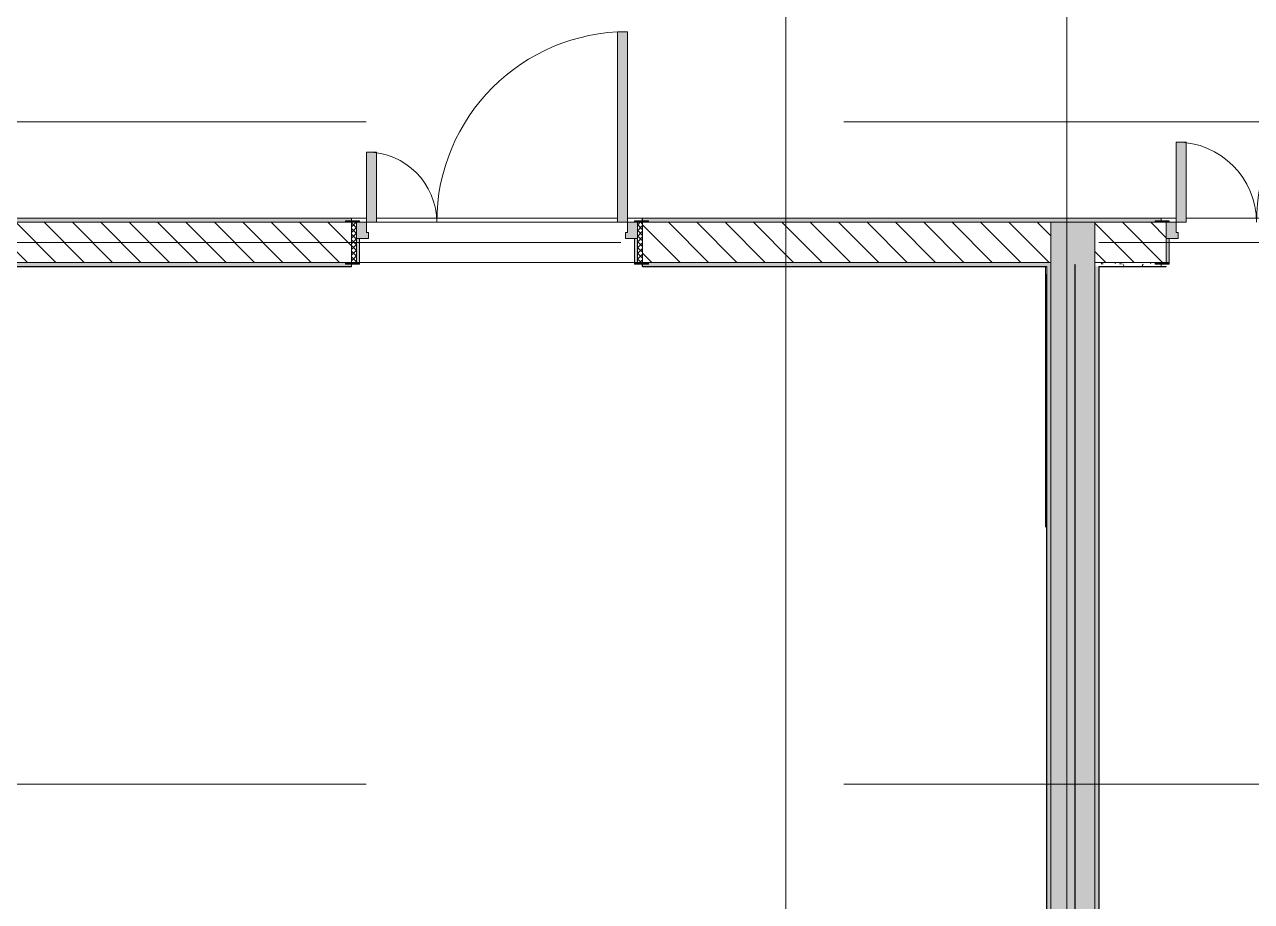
# Model space of a CAD drawing. Header units: millimetres. Extents: x -7229 to 196340, y -8553 to 29000.
# Drawn here: x 152232 to 158346, y 7216 to 11585 of the extents above; entities that cross this region are included whole.
import ezdxf

# ---------------------------------------------------------------- set-up
doc = ezdxf.new("R2010")
doc.units = ezdxf.units.MM
doc.linetypes.add('Осевая', pattern=[15875, 3175, -2381.25, 7937.5, -2381.25])
for name, color, linetype, lineweight, true_color in [('A-DOOR-5', 7, 'Continuous', 9, 0xaaaaaa), ('A-DOOR-6', 7, 'Continuous', 9, 0xe2e2e2), ('A-DOOR-FRAM-4', 7, 'Continuous', 9, 0xe2e2e2), ('A-DOOR-FRAM-5', 7, 'Continuous', 9, 0xaaaaaa), ('A-FLOR-3', 7, 'Continuous', 9, 0xaaaaaa), ('I-WALL-8', 9, 'Continuous', 9, 0x808080)]:
    doc.layers.add(name, color=color, linetype=linetype, lineweight=lineweight, true_color=true_color)
for name, color, linetype, lineweight in [('A-GENM-3', 7, 'Continuous', 9), ('A-WALL-4', 7, 'Continuous', 13), ('I-WALL-6', 7, 'Continuous', 9), ('Оси-2', 7, 'Осевая', 9)]:
    doc.layers.add(name, color=color, linetype=linetype, lineweight=lineweight)
pattern_1 = [(135, (50216.3, 0), (-70.71068, -70.71068), [])]
pattern_2 = [(0, (50216.302, 0), (121.92, 30.48), [10.058, -81.382, 10.058, -81.382, -487.68]), (0, (50216.302, 0), (121.92, 30.48), [-182.88, 10.058, -172.822, 10.058, -81.382, -213.36]), (0, (50216.302, 0), (121.92, 30.48), [-457.2, 10.058, -50.902, 10.058, -142.342]), (120, (50262.022, 15.24), (-87.356454, 90.345817), [10.058, -81.382, 10.058, -81.382, -487.68]), (120, (50262.022, 15.24), (-87.356454, 90.345817), [-182.88, 10.058, -172.822, 10.058, -81.382, -213.36]), (120, (50262.022, 15.24), (-87.356454, 90.345817), [-457.2, 10.058, -50.902, 10.058, -142.342]), (240, (50277.262, 76.2), (-34.563546, -120.825817), [10.058, -81.382, 10.058, -81.382, -487.68]), (240, (50277.262, 76.2), (-34.563546, -120.825817), [-182.88, 10.058, -172.822, 10.058, -81.382, -213.36]), (240, (50277.262, 76.2), (-34.563546, -120.825817), [-457.2, 10.058, -50.902, 10.058, -142.342])]

# ---------------------------------------------------------------- blocks, each defined once
blk = doc.blocks.new('110_Дверь_СКБ_2Ст - Д-2а_л_ Из коридора на лестницу-32216062-План монтажа зашивок 1 этажа в осях 23_1-33 лист 3')
at = {"layer": 'A-DOOR-6'}
for points in [[(612.5, 100), (662.5, 100), (662.5, 1000), (612.5, 1000), (612.5, 120)], [(-637.5, 100), (-587.5, 100), (-587.5, 500), (-637.5, 500), (-637.5, 120)], [(697.5, -100), (712.5, -100), (712.5, 20), (697.5, 20)]]:
    blk.add_hatch(color=256, dxfattribs=at).paths.add_polyline_path(points)
h = blk.add_hatch(color=256, dxfattribs=at)
h.paths.add_polyline_path([(662.5, 20), (712.5, 20), (712.5, 100), (662.5, 100), (662.5, 50), (652.5, 50), (652.5, 20)])
h.paths.add_polyline_path([(-627.5, 20), (-627.5, 50), (-637.5, 50), (-637.5, 100), (-687.5, 100), (-687.5, 20), (-637.5, 20)])
at = {"layer": 'A-DOOR-FRAM-4'}
for points in [[(-742.5, 100), (-672.5, 100), (-672.5, 108), (-742.5, 108), (-742.5, 100.2)], [(722.9, 100), (767.5, 100.5), (767.5, 108), (697.5, 108), (697.5, 100), (712.5, 100)], [(-672.5, -100), (-672.5, 20), (-687.5, 20), (-687.5, -100)], [(-712.5, -108), (-672.5, -108), (-672.5, -100), (-742.5, -100), (-742.5, -108)], [(737.5, -108), (767.5, -108), (767.5, -100), (697.5, -100), (697.5, -108), (736.7, -108)]]:
    blk.add_hatch(color=256, dxfattribs=at).paths.add_polyline_path(points)
at = {"layer": 'A-DOOR-5'}
for p, q in [((662.5, 1000), (612.5, 1000)), ((612.5, 1000), (612.5, 100)), ((662.5, 100), (662.5, 1000)), ((-637.5, 500), (-637.5, 100)), ((-587.5, 500), (-637.5, 500)), ((-587.5, 100), (-587.5, 500)), ((-637.5, 100), (-587.5, 100)), ((612.5, 100), (662.5, 100))]:
    blk.add_line(p, q, dxfattribs=at)
for centre, radius, start, end in [((662.5, 100), 900, 90, 180), ((-637.5, 100), 400, 360, 90)]:
    blk.add_arc(centre, radius, start, end, dxfattribs=at)
at = {"layer": 'A-DOOR-FRAM-5'}
for p, q in [((-672.5, 108), (-742.5, 108)), ((-742.5, 108), (-742.5, 100)), ((-742.5, 100), (-672.5, 100)), ((-637.5, 100), (-687.5, 100)), ((-687.5, 100), (-687.5, 20)), ((-672.5, 100), (-672.5, 108)), ((-637.5, 50), (-637.5, 100)), ((662.5, 100), (662.5, 50)), ((712.5, 100), (662.5, 100)), ((767.5, 108), (697.5, 108)), ((697.5, 108), (697.5, 100)), ((697.5, 100), (767.5, 100)), ((712.5, 20), (712.5, 100)), ((767.5, 100), (767.5, 108)), ((-687.5, 20), (-627.5, 20)), ((-672.5, 20), (-687.5, 20)), ((-687.5, 20), (-687.5, -100)), ((-672.5, -100), (-672.5, 20)), ((-627.5, 50), (-637.5, 50)), ((-627.5, 20), (-627.5, 50)), ((662.5, 50), (652.5, 50)), ((652.5, 50), (652.5, 20)), ((652.5, 20), (712.5, 20)), ((712.5, 20), (697.5, 20)), ((697.5, 20), (697.5, -100)), ((712.5, -100), (712.5, 20)), ((-672.5, -100), (-742.5, -100)), ((-742.5, -100), (-742.5, -108)), ((-742.5, -108), (-672.5, -108)), ((-687.5, -100), (-672.5, -100)), ((-672.5, -108), (-672.5, -100)), ((697.5, -100), (712.5, -100)), ((767.5, -100), (697.5, -100)), ((697.5, -100), (697.5, -108)), ((697.5, -108), (767.5, -108)), ((767.5, -108), (767.5, -100))]:
    blk.add_line(p, q, dxfattribs=at)
blk = doc.blocks.new('110_Дверь_СКБ_2Ст - Д-6_л__ ДОО_Дв_1450x2100h_Дверь из раздевальной в коридор-25835678-План монтажа зашивок 1 этажа в осях 23_1-33 лист 3')
at = {"layer": 'A-DOOR-5'}
h = blk.add_hatch(dxfattribs=at)
h.set_pattern_fill('FP_147', color=256, style=0, pattern_type=2)
h.set_pattern_definition([(135, (1576.41, 164.685), (-14.14214, -14.14214), []), (225, (1576.41, 164.685), (14.14214, -14.14214), [])])
h.paths.add_polyline_path([(735.66, -100), (737.5, -100), (736.5, 100), (712.5, 100), (712.5, -100), (734.6, -100)])
at = {"layer": 'A-DOOR-6'}
for points in [[(615.75, 100), (662.5, 100), (662.5, 1050), (612.5, 1050), (612.5, 100)], [(-587.5, 100), (-587.5, 450), (-637.5, 450), (-637.5, 100)]]:
    blk.add_hatch(color=256, dxfattribs=at).paths.add_polyline_path(points)
h = blk.add_hatch(color=256, dxfattribs=at)
h.paths.add_polyline_path([(712.5, 20), (712.5, 100), (662.5, 100), (662.5, 50), (652.5, 50), (652.5, 20), (662.5, 20)])
h.paths.add_polyline_path([(-637.5, 20), (-627.5, 20), (-627.5, 50), (-637.5, 50), (-637.5, 100), (-687.5, 99.82), (-687.5, 20)])
at = {"layer": 'A-DOOR-FRAM-4'}
for points in [[(-712.5, 100), (-672.5, 100), (-672.5, 108), (-742.5, 108), (-742.5, 100)], [(736.5, 100), (767.5, 100), (767.5, 108), (697.5, 108), (697.5, 100), (727.22, 100)], [(-672.5, -100), (-672.5, 20), (-687.5, 20), (-687.5, -100)], [(712.5, -100), (712.5, 20), (697.5, 20), (697.5, -100)], [(-742.5, -108), (-672.5, -108), (-672.5, -100), (-742.5, -100.3)], [(767.5, -108), (767.5, -100), (697.5, -100), (697.5, -108), (737.5, -108)]]:
    blk.add_hatch(color=256, dxfattribs=at).paths.add_polyline_path(points)
at = {"layer": 'A-DOOR-FRAM-5'}
h = blk.add_hatch(dxfattribs=at)
h.set_pattern_fill('FP_148', color=256, style=0, pattern_type=2)
h.set_pattern_definition([(45, (-546.384, 164.685), (-14.1421, 14.1421), []), (135, (-546.384, 164.685), (-14.1421, -14.1421), [])])
h.paths.add_polyline_path([(-712.5, -100), (-687.5, -99.75), (-687.5, 100), (-712.5, 100)])
at = {"layer": 'A-DOOR-5'}
for p, q in [((662.5, 1050), (612.5, 1050)), ((612.5, 1050), (612.5, 100)), ((662.5, 100), (662.5, 1050)), ((-637.5, 450), (-637.5, 100)), ((-587.5, 450), (-637.5, 450)), ((-587.5, 100), (-587.5, 450)), ((-637.5, 100), (-587.5, 100)), ((612.5, 100), (662.5, 100))]:
    blk.add_line(p, q, dxfattribs=at)
for centre, radius, start, end in [((662.5, 100), 950, 90, 180), ((-637.5, 100), 350, 360, 90)]:
    blk.add_arc(centre, radius, start, end, dxfattribs=at)
at = {"layer": 'A-DOOR-FRAM-5'}
for p, q in [((-672.5, 108), (-742.5, 108)), ((-742.5, 108), (-742.5, 100)), ((-742.5, 100), (-672.5, 100)), ((-687.5, 100), (-712.5, 100)), ((-712.5, 100), (-712.5, -100)), ((-637.5, 100), (-687.5, 100)), ((-687.5, 100), (-687.5, 20)), ((-687.5, -100), (-687.5, 100)), ((-672.5, 100), (-672.5, 108)), ((-637.5, 50), (-637.5, 100)), ((662.5, 100), (662.5, 50)), ((712.5, 100), (662.5, 100)), ((767.5, 108), (697.5, 108)), ((697.5, 108), (697.5, 100)), ((697.5, 100), (767.5, 100)), ((712.5, 20), (712.5, 100)), ((737.5, 100), (712.5, 100)), ((712.5, 100), (712.5, -100)), ((737.5, -100), (737.5, 100)), ((767.5, 100), (767.5, 108)), ((-687.5, 20), (-627.5, 20)), ((-672.5, 20), (-687.5, 20)), ((-687.5, 20), (-687.5, -100)), ((-672.5, -100), (-672.5, 20)), ((-627.5, 50), (-637.5, 50)), ((-627.5, 20), (-627.5, 50)), ((662.5, 50), (652.5, 50)), ((652.5, 50), (652.5, 20)), ((652.5, 20), (712.5, 20)), ((712.5, 20), (697.5, 20)), ((697.5, 20), (697.5, -100)), ((712.5, -100), (712.5, 20)), ((-672.5, -100), (-742.5, -100)), ((-742.5, -100), (-742.5, -108)), ((-742.5, -108), (-672.5, -108)), ((-712.5, -100), (-687.5, -100)), ((-687.5, -100), (-672.5, -100)), ((-672.5, -108), (-672.5, -100)), ((697.5, -100), (712.5, -100)), ((767.5, -100), (697.5, -100)), ((697.5, -100), (697.5, -108)), ((697.5, -108), (767.5, -108)), ((712.5, -100), (737.5, -100)), ((767.5, -108), (767.5, -100))]:
    blk.add_line(p, q, dxfattribs=at)
blk = doc.blocks.new('Рисунок_горы - Рисунок_горы-31934381-План монтажа зашивок 1 этажа в осях 23_1-33 лист 3')
at = {"layer": 'A-GENM-3'}
for p, q in [((107109, 10336.9), (107109, 10341.4)), ((107109, 10341.4), (107109, 10336.9)), ((107109, 10337.6), (107109, 10337.2)), ((107109, 10336.9), (107109, 10337.5)), ((107109, 10319.6), (107109, 10274.5)), ((107109, 10274.8), (107109, 10274.5)), ((107109, 10274.5), (107109, 10274.8)), ((107109, 10274.5), (107109, 10092.4)), ((107109, 10131.7), (107109, 10163.4)), ((107109, 10163.4), (107109, 10131.7)), ((107109, 10060.5), (107109, 10116.4)), ((107109, 10116.4), (107109, 10060.5)), ((107109, 10092.4), (107109, 9922.3)), ((107109, 9469.7), (107109, 9583.7)), ((107109, 9583.7), (107109, 9469.7)), ((107109, 9053.7), (107109, 9094.1)), ((107109, 9094.1), (107109, 9053.7)), ((107109, 8045.1), (107109, 7835.6)), ((107109, 7726), (107109, 7712.6)), ((107109, 7402.7), (107109, 7707.3)), ((107109, 7707.3), (107109, 7402.7))]:
    blk.add_line(p, q, dxfattribs=at)
for points, knots in [([(107109, 10337.5), (107109, 10337.5), (107109, 10329.2), (107109, 10324.1), (107109, 10319.6)], [0.09352518, 0.09352518, 0.09352518, 0.09352518, 0.09352519, 0.100719424, 0.100719424, 0.100719424, 0.100719424]), ([(107109, 10337.2), (107109, 10337.2), (107109, 10322.4), (107109, 10312.8), (107109, 10294.4)], [0.24444444, 0.24444444, 0.24444444, 0.24444444, 0.24444445, 0.26666667, 0.26666667, 0.26666667, 0.26666667]), ([(107109, 10312.9), (107109, 10312.9), (107109, 10320.3), (107109, 10331.2), (107109, 10336.9)], [0.28888889, 0.28888889, 0.28888889, 0.28888889, 0.2888889, 0.31111111, 0.31111111, 0.31111111, 0.31111111]), ([(107109, 10294.4), (107109, 10294.4), (107109, 10300.2), (107109, 10305.8), (107109, 10312.9)], [0.26666667, 0.26666667, 0.26666667, 0.26666667, 0.26666668, 0.28888889, 0.28888889, 0.28888889, 0.28888889]), ([(107109, 10163.4), (107109, 10163.4), (107109, 10180.7), (107109, 10262.3), (107109, 10274.8)], [0.8, 0.8, 0.8, 0.8, 0.80000001, 0.86666667, 0.86666667, 0.86666667, 0.86666667]), ([(107109, 10274.8), (107109, 10274.8), (107109, 10262.3), (107109, 10180.7), (107109, 10163.4)], [0.115107914, 0.115107914, 0.115107914, 0.115107914, 0.115107924, 0.122302158, 0.122302158, 0.122302158, 0.122302158]), ([(107109, 10116.4), (107109, 10116.4), (107109, 10122.2), (107109, 10126.7), (107109, 10131.7)], [0.66666667, 0.66666667, 0.66666667, 0.66666667, 0.66666668, 0.73333333, 0.73333333, 0.73333333, 0.73333333]), ([(107109, 10131.7), (107109, 10131.7), (107109, 10126.7), (107109, 10122.2), (107109, 10116.4)], [0.129496403, 0.129496403, 0.129496403, 0.129496403, 0.129496413, 0.136690647, 0.136690647, 0.136690647, 0.136690647]), ([(107109, 10092.4), (107109, 10092.4), (107109, 10032), (107109, 9812.1), (107109, 9757.7)], [0.06666667, 0.06666667, 0.06666667, 0.06666667, 0.06666668, 0.13333333, 0.13333333, 0.13333333, 0.13333333]), ([(107109, 9757.7), (107109, 9757.7), (107109, 9812.1), (107109, 10032), (107109, 10092.4)], [0.15555556, 0.15555556, 0.15555556, 0.15555556, 0.15555557, 0.17777778, 0.17777778, 0.17777778, 0.17777778]), ([(107109, 10060.5), (107109, 10060.5), (107109, 10054.9), (107109, 10049.5), (107109, 10044.1)], [0.1438848921, 0.1438848921, 0.1438848921, 0.1438848921, 0.1438849021, 0.1445141984, 0.1445141984, 0.1445141984, 0.1445141984]), ([(107109, 9757.7), (107109, 9757.7), (107109, 9704.1), (107109, 9654.4), (107109, 9607.5)], [0.13333333, 0.13333333, 0.13333333, 0.13333333, 0.13333334, 0.2, 0.2, 0.2, 0.2]), ([(107109, 9607.5), (107109, 9607.5), (107109, 9654.4), (107109, 9704.1), (107109, 9757.7)], [0.13333333, 0.13333333, 0.13333333, 0.13333333, 0.13333334, 0.15555556, 0.15555556, 0.15555556, 0.15555556]), ([(107109, 9583.7), (107109, 9583.7), (107109, 9652.7), (107109, 9687.2), (107109, 9716.8)], [0.33333333, 0.33333333, 0.33333333, 0.33333333, 0.33333334, 0.36812579, 0.36812579, 0.36812579, 0.36812579]), ([(107109, 9607.5), (107109, 9607.5), (107109, 9579.9), (107109, 9480.9), (107109, 9469.7)], [0.2, 0.2, 0.2, 0.2, 0.20000001, 0.26666667, 0.26666667, 0.26666667, 0.26666667]), ([(107109, 9469.7), (107109, 9469.7), (107109, 9480.9), (107109, 9579.9), (107109, 9607.5)], [0.11111111, 0.11111111, 0.11111111, 0.11111111, 0.11111112, 0.13333333, 0.13333333, 0.13333333, 0.13333333]), ([(107109, 9347), (107109, 9347), (107109, 9347.5), (107109, 9455.4), (107109, 9469.7)], [0.08888889, 0.08888889, 0.08888889, 0.08888889, 0.0888889, 0.11111111, 0.11111111, 0.11111111, 0.11111111]), ([(107109, 9469.7), (107109, 9469.7), (107109, 9455.5), (107109, 9348.5), (107109, 9347)], [0.179856115, 0.179856115, 0.179856115, 0.179856115, 0.179856125, 0.187019746, 0.187019746, 0.187019746, 0.187019746]), ([(107109, 9347), (107109, 9347), (107109, 9335.5), (107109, 9333.7), (107109, 9332.7)], [0.18705036, 0.18705036, 0.18705036, 0.18705036, 0.18705037, 0.190270028, 0.190270028, 0.190270028, 0.190270028]), ([(107109, 9315.5), (107109, 9315.5), (107109, 9326.5), (107109, 9329.9), (107109, 9331.4)], [0.066666667, 0.066666667, 0.066666667, 0.066666667, 0.066666677, 0.075207545, 0.075207545, 0.075207545, 0.075207545]), ([(107109, 9094.1), (107109, 9094.1), (107109, 9125.5), (107109, 9292.7), (107109, 9315.5)], [0.04444444, 0.04444444, 0.04444444, 0.04444444, 0.04444445, 0.06666667, 0.06666667, 0.06666667, 0.06666667]), ([(107109, 9315.5), (107109, 9315.5), (107109, 9292.7), (107109, 9125.5), (107109, 9094.1)], [0.194244604, 0.194244604, 0.194244604, 0.194244604, 0.194244614, 0.201438849, 0.201438849, 0.201438849, 0.201438849]), ([(107109, 8222.7), (107109, 8222.7), (107109, 8267), (107109, 8298.1), (107109, 8323.4)], [0.82222222, 0.82222222, 0.82222222, 0.82222222, 0.82222223, 0.83345188, 0.83345188, 0.83345188, 0.83345188]), ([(107109, 8148.5), (107109, 8148.5), (107109, 8172.6), (107109, 8198.1), (107109, 8222.7)], [0.8, 0.8, 0.8, 0.8, 0.80000001, 0.82222222, 0.82222222, 0.82222222, 0.82222222]), ([(107109, 8222.7), (107109, 8222.7), (107109, 8198.1), (107109, 8172.6), (107109, 8148.5)], [0.258992806, 0.258992806, 0.258992806, 0.258992806, 0.258992816, 0.26618705, 0.26618705, 0.26618705, 0.26618705]), ([(107109, 7955.5), (107109, 7955.5), (107109, 8012.2), (107109, 8097.9), (107109, 8148.5)], [0.77777778, 0.77777778, 0.77777778, 0.77777778, 0.77777779, 0.8, 0.8, 0.8, 0.8]), ([(107109, 8148.5), (107109, 8148.5), (107109, 8097.9), (107109, 8012.2), (107109, 7955.5)], [0.26618705, 0.26618705, 0.26618705, 0.26618705, 0.26618706, 0.273381295, 0.273381295, 0.273381295, 0.273381295]), ([(107109, 7796), (107109, 7796), (107109, 7805.6), (107109, 7977.4), (107109, 7986.2)], [0.6, 0.6, 0.6, 0.6, 0.6, 0.9877764, 0.9877764, 0.9877764, 0.9877764]), ([(107109, 7980.1), (107109, 7980.1), (107109, 7981.7), (107109, 7983.3), (107109, 7984.8)], [0.622222222, 0.622222222, 0.622222222, 0.622222222, 0.622222232, 0.623654156, 0.623654156, 0.623654156, 0.623654156]), ([(107109, 7835.6), (107109, 7835.6), (107109, 7850.2), (107109, 7943.9), (107109, 7955.5)], [0.75555556, 0.75555556, 0.75555556, 0.75555556, 0.75555557, 0.77777778, 0.77777778, 0.77777778, 0.77777778]), ([(107109, 7955.5), (107109, 7955.5), (107109, 7943.9), (107109, 7850.2), (107109, 7835.6)], [0.273381295, 0.273381295, 0.273381295, 0.273381295, 0.273381305, 0.28057554, 0.28057554, 0.28057554, 0.28057554]), ([(107109, 7868.5), (107109, 7868.5), (107109, 7831.1), (107109, 7792.4), (107109, 7781.2)], [0.2, 0.2, 0.2, 0.2, 0.2, 0.3730599, 0.3730599, 0.3730599, 0.3730599]), ([(107109, 7835.6), (107109, 7835.6), (107109, 7817.1), (107109, 7793.7), (107109, 7777.8)], [0.28057554, 0.28057554, 0.28057554, 0.28057554, 0.28057555, 0.287769784, 0.287769784, 0.287769784, 0.287769784]), ([(107109, 7777.8), (107109, 7777.8), (107109, 7767.9), (107109, 7738.5), (107109, 7726)], [0.287769784, 0.287769784, 0.287769784, 0.287769784, 0.287769794, 0.294964029, 0.294964029, 0.294964029, 0.294964029]), ([(107109, 7712.6), (107109, 7712.6), (107109, 7716.2), (107109, 7718.7), (107109, 7719.2)], [0.302158273, 0.302158273, 0.302158273, 0.302158273, 0.302158283, 0.305240818, 0.305240818, 0.305240818, 0.305240818]), ([(107109, 7707.3), (107109, 7707.3), (107109, 7710.7), (107109, 7713.3), (107109, 7715.2)], [0.875, 0.875, 0.875, 0.875, 0.87500001, 0.90068639, 0.90068639, 0.90068639, 0.90068639]), ([(107109, 7426.8), (107109, 7426.8), (107109, 7346.5), (107109, 7313.6), (107109, 7254.1)], [0.0625, 0.0625, 0.0625, 0.0625, 0.06250001, 0.125, 0.125, 0.125, 0.125]), ([(107109, 7372.3), (107109, 7372.3), (107109, 7385.8), (107109, 7402.6), (107109, 7413.4)], [0.6666667, 0.6666667, 0.6666667, 0.6666667, 0.6666667, 0.8528941, 0.8528941, 0.8528941, 0.8528941]), ([(107109, 7343.8), (107109, 7343.8), (107109, 7345), (107109, 7345.9), (107109, 7346.7)], [0.33333333, 0.33333333, 0.33333333, 0.33333333, 0.33333334, 0.35704245, 0.35704245, 0.35704245, 0.35704245]), ([(107109, 7321.6), (107109, 7321.6), (107109, 7312.8), (107109, 7307), (107109, 7303.6)], [0.16666667, 0.16666667, 0.16666667, 0.16666667, 0.16666668, 0.19933303, 0.19933303, 0.19933303, 0.19933303]), ([(107109, 7254.1), (107109, 7254.1), (107109, 7247.9), (107109, 7227.3), (107109, 7222.2)], [0.125, 0.125, 0.125, 0.125, 0.12500001, 0.1875, 0.1875, 0.1875, 0.1875]), ([(107109, 7222.2), (107109, 7222.2), (107109, 7219.9), (107109, 7218.5), (107109, 7217.6)], [0.1875, 0.1875, 0.1875, 0.1875, 0.18750001, 0.19937049, 0.19937049, 0.19937049, 0.19937049])]:
    blk.add_open_spline(points, degree=3, knots=knots, dxfattribs=at)
for points in [[(107109, 10044.1), (107109, 10049.5), (107109, 10054.9), (107109, 10060.5)], [(107109, 9716.8), (107109, 9687.2), (107109, 9652.7), (107109, 9583.7)], [(107109, 9333.5), (107109, 9334.9), (107109, 9337.9), (107109, 9347)], [(107109, 9332.2), (107109, 9331.1), (107109, 9329.1), (107109, 9315.5)], [(107109, 8323.4), (107109, 8298.1), (107109, 8267), (107109, 8222.7)], [(107109, 8167.5), (107109, 8117), (107109, 8058.8), (107109, 8045.1)], [(107109, 7986.5), (107109, 7966.1), (107109, 7895.8), (107109, 7868.5)], [(107109, 7978.8), (107109, 7979.2), (107109, 7979.7), (107109, 7980.1)], [(107109, 7781.4), (107109, 7784.5), (107109, 7789.2), (107109, 7796)], [(107109, 7719.2), (107109, 7718.7), (107109, 7715.2), (107109, 7707.3)], [(107109, 7712.6), (107109, 7681.9), (107109, 7475.8), (107109, 7426.8)], [(107109, 7423.4), (107109, 7402.3), (107109, 7347.3), (107109, 7321.6)], [(107109, 7354.1), (107109, 7355.1), (107109, 7356.5), (107109, 7358.3)], [(107109, 7305.3), (107109, 7313.1), (107109, 7328.5), (107109, 7343.8)]]:
    blk.add_open_spline(points, degree=3, dxfattribs=at)

msp = doc.modelspace()

# ---------------------------------------------------------------- hatches: boundary and pattern name
at = {"layer": 'I-WALL-6'}
h = msp.add_hatch(dxfattribs=at)
h.set_pattern_fill('FP_143', color=256, style=0, pattern_type=2)
h.set_pattern_definition(pattern_1)
h.paths.add_polyline_path([(157346.3, 10400), (157346.3, 10600), (155311.3, 10600), (155311.3, 10400), (157326.3, 10400)])
h.paths.add_polyline_path([(153391.5, 10400), (153861.3, 10400), (153861.3, 10600), (151826.3, 10600), (151826.3, 10400), (152061.9, 10400)])
h.paths.add_polyline_path([(144416.9, 10400), (144426.3, 10400), (144426.3, 10600), (143676.3, 10600), (143676.3, 10400), (144406.3, 10400)])
h.paths.add_polyline_path([(142146.3, 10400), (142726.3, 10400), (142726.3, 10600), (141601.3, 10600), (141601.3, 10400), (142090.2, 10400)])
h.paths.add_polyline_path([(140201.3, 10400), (140201.3, 10600), (139826.3, 10600), (139826.3, 10400), (140176.3, 10400)])
h = msp.add_hatch(dxfattribs=at)
h.set_pattern_fill('FP_141', color=256, style=0, pattern_type=2)
h.set_pattern_definition([(45, (50216.3, 0), (-57.024626, 57.024626), []), (45, (50273.33, 0), (-57.024626, 57.024626), [100.806, -20.161, 3.353, -16.808])])
h.paths.add_polyline_path([(157346.3, 2400), (157566.3, 2400), (157566.3, 10600), (157346.3, 10600), (157346.3, 2655.6)])
h = msp.add_hatch(dxfattribs=at)
h.set_pattern_fill('FP_143', color=256, style=0, pattern_type=2)
h.set_pattern_definition(pattern_1)
h.paths.add_polyline_path([(170576.3, 10400), (171426.3, 10400), (171426.3, 10600), (169546.3, 10600), (169546.3, 10400), (169566.3, 10400)])
h.paths.add_polyline_path([(161446.3, 10400), (162146.3, 10400), (162146.3, 10600), (161396.3, 10600), (161396.3, 10400), (161426.3, 10400)])
h.paths.add_polyline_path([(160266.3, 10400), (160446.3, 10400), (160446.3, 10600), (159321.3, 10600), (159321.3, 10400), (160039.3, 10400)])
h.paths.add_polyline_path([(157586.4, 10400), (157921.3, 10400), (157921.3, 10600), (157566.3, 10600), (157566.3, 10400), (157586.3, 10400)])
at = {"layer": 'I-WALL-8'}
h = msp.add_hatch(dxfattribs=at)
h.set_pattern_fill('FP_184', color=256, style=0, pattern_type=2)
h.set_pattern_definition(pattern_2)
h.paths.add_polyline_path([(168161.1, 10600), (171406.3, 10600), (171406.2, 10620), (161396.3, 10620), (161396.3, 10608), (161426.3, 10608), (161426.3, 10600), (167596.3, 10600)])
h.paths.add_polyline_path([(159376.3, 10600), (160416.3, 10600), (160416.3, 10608), (160446.3, 10608), (160446.3, 10620), (159346.3, 10620), (159346.3, 10608), (159376.3, 10608), (159376.3, 10600.5)])
h.paths.add_polyline_path([(157566.3, 10600), (157866.3, 10600.2), (157866.3, 10608), (157896.3, 10608), (157896.3, 10620), (155311.3, 10620), (155311.3, 10608), (155341.3, 10608), (155341.3, 10600), (157380.1, 10600)])
h.paths.add_polyline_path([(152061.9, 10600), (153831.3, 10600.2), (153831.3, 10608), (153861.3, 10608), (153861.3, 10620), (151025.3, 10620), (151025.3, 10600), (151846.3, 10600)])
h = msp.add_hatch(dxfattribs=at)
h.set_pattern_fill('FP_184', color=256, style=0, pattern_type=2)
h.set_pattern_definition(pattern_2)
h.paths.add_polyline_path([(155726.3, 10380), (157346.3, 10380), (157346.3, 10400), (155341.3, 10399.7), (155341.3, 10392), (155311.3, 10392), (155311.3, 10380), (155341.3, 10380)])
h.paths.add_polyline_path([(151846.3, 10380), (153861.3, 10380), (153861.3, 10392), (153831.3, 10392), (153831.3, 10400), (151846.3, 10400), (151846.3, 10380)])
h = msp.add_hatch(dxfattribs=at)
h.set_pattern_fill('FP_184', color=256, style=0, pattern_type=2)
h.set_pattern_definition(pattern_2)
h.paths.add_polyline_path([(159865.3, 10380), (159866.3, 10380), (159866.2, 10400), (159376.3, 10398.8), (159376.3, 10392), (159346.3, 10392), (159346.3, 10380), (159376.3, 10380)])
h.paths.add_polyline_path([(157896.3, 10380), (157896.3, 10392), (157866.3, 10392), (157866.3, 10400), (157566.3, 10400), (157566.3, 10380), (157866.3, 10380)])
h = msp.add_hatch(dxfattribs=at)
h.set_pattern_fill('FP_184', color=256, style=0, pattern_type=2)
h.set_pattern_definition(pattern_2)
h.paths.add_polyline_path([(157346.3, 150), (157346.3, 10380), (157326.3, 10380), (157326.3, 150)])
h = msp.add_hatch(dxfattribs=at)
h.set_pattern_fill('FP_184', color=256, style=0, pattern_type=2)
h.set_pattern_definition(pattern_2)
h.paths.add_polyline_path([(157583.3, 2480), (157586.3, 2480), (157586.3, 10380), (157566.3, 10380), (157566.3, 2480)])

# ---------------------------------------------------------------- linework, layer by layer
at = {"layer": 'A-FLOR-3'}
for p, q in [((153936.3, 10620), (153861.3, 10620)), ((155186.3, 10620), (153986.3, 10620)), ((155236.3, 10620), (155311.3, 10620)), ((155310.3, 10608), (155310.3, 10620)), ((157971.3, 10620), (157921.3, 10620)), ((159221.3, 10620), (158021.3, 10620)), ((155310.3, 10380), (155310.3, 10392))]:
    msp.add_line(p, q, dxfattribs=at)
at = {"layer": 'A-WALL-4'}
for p, q in [((151045.3, 10620), (153861.3, 10620)), ((157346.3, 10400), (157346.3, 10600)), ((157566.3, 10600), (157566.3, 10400)), ((151846.3, 10380), (153861.3, 10380)), ((157566.3, 10380), (157566.3, 2400)), ((157586.3, 10380), (157586.3, 2480)), ((157325.3, 9242.5), (157326.3, 9242.5)), ((157326.3, 9222.5), (157325.3, 9222.5)), ((157325.3, 9102.5), (157326.3, 9102.5)), ((157326.3, 9082.5), (157325.3, 9082.5)), ((157325.3, 8917.6), (157326.3, 8917.6)), ((157326.3, 8897.6), (157325.3, 8897.6)), ((157325.3, 8737.6), (157326.3, 8737.6)), ((157326.3, 8717.6), (157325.3, 8717.6)), ((157325.3, 8537.6), (157326.3, 8537.6)), ((157326.3, 8517.6), (157325.3, 8517.6)), ((157325.3, 8316.3), (157326.3, 8316.3)), ((157326.3, 8296.3), (157325.3, 8296.3)), ((157325.3, 8136.3), (157326.3, 8136.3)), ((157326.3, 8116.3), (157325.3, 8116.3))]:
    msp.add_line(p, q, dxfattribs=at)
at = {"layer": 'I-WALL-6'}
for p, q in [((148916.3, 10600), (153831.3, 10600)), ((153861.3, 10621), (151046.3, 10621)), ((153861.3, 10608), (153861.3, 10621)), ((153986.3, 10600), (155186.3, 10600)), ((155311.3, 10621), (155311.3, 10608)), ((157921.3, 10621), (155311.3, 10621)), ((155311.3, 10620), (157921.3, 10620)), ((157866.3, 10600), (155341.3, 10600)), ((157896.3, 10608), (157896.3, 10620)), ((157921.3, 10620), (157921.3, 10621)), ((151826.3, 10400), (153831.3, 10400)), ((155271.3, 10400), (153901.3, 10400)), ((155341.3, 10400), (157346.3, 10400)), ((157346.3, 150), (157346.3, 10400)), ((157566.3, 10380), (157566.3, 10400)), ((157566.3, 10400), (157866.3, 10400)), ((151847.3, 10379), (153861.3, 10379)), ((153861.3, 10379), (153861.3, 10392)), ((155311.3, 10392), (155311.3, 10379)), ((157326.3, 10380), (155311.3, 10380)), ((155311.3, 10379), (157319.3, 10379)), ((157319.3, 10379), (157319.3, 9450.5)), ((157320.3, 10379), (157325.8, 10379)), ((157320.3, 9450.5), (157320.3, 10379)), ((157325.8, 10379), (157325.8, 10380)), ((157326.3, 10380), (157326.3, 170)), ((157466.3, 10390), (157466.3, 160.5)), ((157467.3, 10390), (157466.3, 10390)), ((157467.3, 160.5), (157467.3, 10390)), ((157921.3, 10380), (157586.3, 10380)), ((157587.3, 10379), (157921.3, 10379)), ((157587.3, 2481), (157587.3, 10379)), ((157896.3, 10380), (157896.3, 10392)), ((157921.3, 10379), (157921.3, 10380)), ((157319.3, 9450.5), (157320.3, 9450.5)), ((157326.3, 9453.3), (157325.3, 9453.3)), ((157325.3, 9453.3), (157325.3, 7736.5)), ((157319.3, 9081.6), (157320.3, 9081.6)), ((157325.3, 9082.1), (157326.3, 9082.1)), ((157326.3, 9057.6), (157325.3, 9057.6)), ((157325.3, 9037.6), (157326.3, 9037.6)), ((157325.3, 8615.7), (157326.3, 8615.7)), ((157325.3, 8183.7), (157326.3, 8183.7)), ((157326.3, 7978.5), (157325.3, 7978.5)), ((157326.3, 7885.5), (157325.3, 7885.5)), ((157325.3, 7883.9), (157326.3, 7883.9)), ((157325.3, 7838.2), (157326.3, 7838.2)), ((157325.3, 7837.9), (157326.3, 7837.9)), ((157325.3, 7832.8), (157326.3, 7832.8)), ((157326.3, 7774.3), (157325.3, 7774.3)), ((157325.3, 7762.5), (157326.3, 7762.5)), ((157325.3, 7762.1), (157326.3, 7762.1)), ((157326.3, 7761.6), (157325.3, 7761.6)), ((157326.3, 7761.2), (157325.3, 7761.2)), ((157326.3, 7740), (157325.3, 7740)), ((157325.3, 7736.5), (157326.3, 7736.5)), ((157326.3, 7734.9), (157325.3, 7734.9)), ((157325.3, 7734.9), (157325.3, 7396.1)), ((157326.3, 7606.8), (157325.3, 7606.8)), ((157325.3, 7604.7), (157326.3, 7604.7)), ((157325.3, 7596.2), (157326.3, 7596.2)), ((157326.3, 7443.2), (157325.3, 7443.2)), ((157326.3, 7437.1), (157325.3, 7437.1)), ((157325.3, 7396.1), (157326.3, 7396.1)), ((157326.3, 7395.5), (157325.3, 7395.5)), ((157325.3, 7395.5), (157325.3, 7142.7)), ((157325.3, 7358.1), (157326.3, 7358.1)), ((157325.3, 7354.1), (157326.3, 7354.1)), ((157326.3, 7334.7), (157325.3, 7334.7)), ((157325.3, 7333.3), (157326.3, 7333.3)), ((157325.3, 7332.3), (157326.3, 7332.3)), ((157325.3, 7327.2), (157326.3, 7327.2))]:
    msp.add_line(p, q, dxfattribs=at)
for points in [[(157319.3, 9081.6), (157319.3, 9189.1), (157319.3, 9312), (157319.3, 9450.5)], [(157320.3, 9450.5), (157320.3, 9312), (157320.3, 9189.1), (157320.3, 9081.6)], [(157325.3, 9453.3), (157325.3, 9300.3), (157325.3, 9176.6), (157325.3, 9082.1)], [(157325.3, 7885.5), (157325.3, 7990.7), (157325.3, 8090.1), (157325.3, 8183.7)], [(157325.3, 8183.7), (157325.3, 8093.7), (157325.3, 7993.8), (157325.3, 7883.9)], [(157325.3, 7837.5), (157325.3, 7833.4), (157325.3, 7832.1), (157325.3, 7832.1)]]:
    msp.add_open_spline(points, degree=3, dxfattribs=at)
for points, knots in [([(157325.3, 7838.2), (157325.3, 7843), (157325.3, 7847.7), (157325.3, 7855.9), (157325.3, 7871), (157325.3, 7885.3), (157325.3, 7899.9), (157325.3, 7914.6), (157325.3, 7927.8), (157325.3, 7943.5), (157325.3, 7959.3), (157325.3, 7969.2), (157325.3, 7980), (157325.3, 7977.3), (157325.3, 7958.6), (157325.3, 7920), (157325.3, 7892.3), (157325.3, 7865.6), (157325.3, 7862.4), (157325.3, 7850.4), (157325.3, 7841.2), (157325.3, 7833.6), (157325.3, 7831.4), (157325.3, 7837.7)], [-1.570099, -1.570099, -1.570099, -1.570099, -1.541159, -1.501754, -1.446541, -1.382724, -1.319119, -1.257396, -1.183774, -1.104802, -1.027747, -0.955254, -0.896935, -0.833013, -0.751105, -0.652602, -0.534539, -0.451116, -0.365944, -0.289006, -0.185438, -0.086085, 0, 0, 0, 0]), ([(157325.3, 7832.1), (157325.3, 7832.1), (157325.3, 7833.9), (157325.3, 7839.6), (157325.3, 7848.3), (157325.3, 7859.8), (157325.3, 7862.9), (157325.3, 7889), (157325.3, 7916.8), (157325.3, 7955.6), (157325.3, 7974.5), (157325.3, 7977.3), (157325.3, 7966.9), (157325.3, 7957.2), (157325.3, 7941.8), (157325.3, 7926.6), (157325.3, 7913.5), (157325.3, 7899.1), (157325.3, 7884.7), (157325.3, 7870.6), (157325.3, 7855.8), (157325.3, 7847.7), (157325.3, 7842.9), (157325.3, 7837.9)], [-1.516388, -1.516388, -1.516388, -1.516388, -1.484014, -1.384661, -1.281093, -1.204155, -1.118982, -1.03556, -0.917496, -0.818994, -0.737085, -0.673164, -0.614845, -0.542352, -0.465296, -0.386325, -0.312703, -0.250979, -0.187375, -0.123558, -0.068344, -0.028939, 0, 0, 0, 0]), ([(157325.3, 7762.5), (157325.3, 7769.7), (157325.3, 7776.3), (157325.3, 7771.7), (157325.3, 7744.2), (157325.3, 7703.8), (157325.3, 7664.1), (157325.3, 7647.9), (157325.3, 7623.3), (157325.3, 7607), (157325.3, 7600.9), (157325.3, 7596.8), (157325.3, 7596.3), (157325.3, 7596.2)], [-2.06349, -2.06349, -2.06349, -2.06349, -2.003958, -1.932377, -1.83765, -1.718064, -1.60162, -1.47574, -1.346732, -1.215733, -1.118036, -1.016352, -0.956981, -0.956981, -0.956981, -0.956981]), ([(157325.3, 7595.9), (157325.3, 7595.9), (157325.3, 7596.5), (157325.3, 7600.5), (157325.3, 7606.6), (157325.3, 7623), (157325.3, 7647.5), (157325.3, 7663.7), (157325.3, 7703.5), (157325.3, 7743.9), (157325.3, 7771.3), (157325.3, 7775.9), (157325.3, 7769.3), (157325.3, 7762.1)], [-1.106509, -1.106509, -1.106509, -1.106509, -1.047139, -0.945454, -0.847758, -0.716759, -0.587751, -0.46187, -0.345426, -0.22584, -0.131113, -0.059532, 0, 0, 0, 0]), ([(157325.3, 7596.2), (157325.3, 7596.2), (157325.3, 7596.6), (157325.3, 7598.3), (157325.3, 7606.3), (157325.3, 7613.2), (157325.3, 7615.5), (157325.3, 7619.6), (157325.3, 7638.5), (157325.3, 7667.4), (157325.3, 7701.2), (157325.3, 7729.7), (157325.3, 7756.9), (157325.3, 7761.6)], [-0.9540591, -0.9540591, -0.9540591, -0.9540591, -0.9092452, -0.8051318, -0.7451716, -0.7166789, -0.6965105, -0.6546649, -0.5682867, -0.4333632, -0.2781403, -0.1149887, 0, 0, 0, 0]), ([(157325.3, 7761.2), (157325.3, 7756.5), (157325.3, 7729.3), (157325.3, 7700.8), (157325.3, 7667), (157325.3, 7638.1), (157325.3, 7619.2), (157325.3, 7615.1), (157325.3, 7612.8), (157325.3, 7605.9), (157325.3, 7597.9), (157325.3, 7596.2), (157325.3, 7595.9), (157325.3, 7595.9)], [-2.0634904, -2.0634904, -2.0634904, -2.0634904, -1.9485017, -1.7853501, -1.6301272, -1.4952038, -1.4088255, -1.3669799, -1.3468115, -1.3183188, -1.2583586, -1.1542453, -1.1094313, -1.1094313, -1.1094313, -1.1094313]), ([(157325.3, 7606.8), (157325.3, 7609), (157325.3, 7618.3), (157325.3, 7630.6), (157325.3, 7670.3), (157325.3, 7710.7), (157325.3, 7738.2), (157325.3, 7742.3), (157325.3, 7738.6), (157325.3, 7736.5)], [-0.6263302, -0.6263302, -0.6263302, -0.6263302, -0.5877508, -0.4618702, -0.3454264, -0.2258401, -0.1311132, -0.0595321, -0.0272607, -0.0272607, -0.0272607, -0.0272607]), ([(157325.3, 7734.9), (157325.3, 7737.5), (157325.3, 7741.6), (157325.3, 7737.4), (157325.3, 7710), (157325.3, 7669.6), (157325.3, 7629.9), (157325.3, 7617.2), (157325.3, 7607.4), (157325.3, 7604.7)], [-2.0403844, -2.0403844, -2.0403844, -2.0403844, -2.0039584, -1.9323773, -1.8376503, -1.718064, -1.6016202, -1.4757396, -1.4297087, -1.4297087, -1.4297087, -1.4297087]), ([(157325.3, 7358.1), (157325.3, 7366.2), (157325.3, 7371.2), (157325.3, 7377), (157325.3, 7386.2), (157325.3, 7395), (157325.3, 7405.3), (157325.3, 7414.1), (157325.3, 7422.4), (157325.3, 7428.9), (157325.3, 7436.8), (157325.3, 7441.8), (157325.3, 7444.4), (157325.3, 7437.7), (157325.3, 7416.7), (157325.3, 7375.6), (157325.3, 7350), (157325.3, 7334.7), (157325.3, 7334.7), (157325.3, 7332.7), (157325.3, 7334.3), (157325.3, 7338.4), (157325.3, 7345.1), (157325.3, 7357.3)], [-1.570099, -1.570099, -1.570099, -1.570099, -1.541159, -1.501754, -1.446541, -1.382724, -1.319119, -1.257396, -1.183774, -1.104802, -1.027747, -0.955254, -0.896935, -0.833013, -0.751105, -0.652602, -0.534539, -0.451116, -0.365944, -0.289006, -0.185438, -0.086085, 0, 0, 0, 0]), ([(157325.3, 7334.7), (157325.3, 7332.8), (157325.3, 7330.2), (157325.3, 7328.7), (157325.3, 7330.7), (157325.3, 7330.7), (157325.3, 7346), (157325.3, 7371.6), (157325.3, 7412.6), (157325.3, 7433.6), (157325.3, 7440.3), (157325.3, 7437.8), (157325.3, 7432.8), (157325.3, 7424.9), (157325.3, 7418.4), (157325.3, 7410), (157325.3, 7402.7), (157325.3, 7397.8), (157325.3, 7396.1)], [-1.469925, -1.469925, -1.469925, -1.469925, -1.384661, -1.281093, -1.204155, -1.118982, -1.03556, -0.917496, -0.818994, -0.737085, -0.673164, -0.614845, -0.542352, -0.465296, -0.386325, -0.312703, -0.250979, -0.218443, -0.218443, -0.218443, -0.218443]), ([(157325.3, 7353.2), (157325.3, 7341), (157325.3, 7334.4), (157325.3, 7330.3), (157325.3, 7328.7), (157325.3, 7330.7), (157325.3, 7330.7), (157325.3, 7346), (157325.3, 7371.6), (157325.3, 7412.6), (157325.3, 7433.6), (157325.3, 7440.3), (157325.3, 7437.8), (157325.3, 7432.8), (157325.3, 7424.9), (157325.3, 7418.4), (157325.3, 7410), (157325.3, 7401.3), (157325.3, 7391), (157325.3, 7382.1), (157325.3, 7373), (157325.3, 7367.2), (157325.3, 7362.1), (157325.3, 7354.1)], [-1.570099, -1.570099, -1.570099, -1.570099, -1.484014, -1.384661, -1.281093, -1.204155, -1.118982, -1.03556, -0.917496, -0.818994, -0.737085, -0.673164, -0.614845, -0.542352, -0.465296, -0.386325, -0.312703, -0.250979, -0.187375, -0.123558, -0.068344, -0.028939, 0, 0, 0, 0]), ([(157325.3, 7395.5), (157325.3, 7396.7), (157325.3, 7401), (157325.3, 7408), (157325.3, 7416.4), (157325.3, 7422.9), (157325.3, 7430.8), (157325.3, 7435.7), (157325.3, 7438.3), (157325.3, 7431.6), (157325.3, 7410.6), (157325.3, 7369.6), (157325.3, 7343.9), (157325.3, 7328.7), (157325.3, 7328.7), (157325.3, 7327.4), (157325.3, 7327.3), (157325.3, 7327.2)], [-1.342666, -1.342666, -1.342666, -1.342666, -1.319119, -1.257396, -1.183774, -1.104802, -1.027747, -0.955254, -0.896935, -0.833013, -0.751105, -0.652602, -0.534539, -0.451116, -0.365944, -0.289006, -0.279043, -0.279043, -0.279043, -0.279043]), ([(157325.3, 7327.2), (157325.3, 7327.2), (157325.3, 7328.3), (157325.3, 7330.6), (157325.3, 7332.3)], [-0.2759159, -0.2759159, -0.2759159, -0.2759159, -0.1854375, -0.1062044, -0.1062044, -0.1062044, -0.1062044])]:
    msp.add_open_spline(points, degree=3, knots=knots, dxfattribs=at)
at = {"layer": 'Оси-2'}
for p, q in [((156026.3, 593.7), (156026.3, 19528.3)), ((157426.3, 593.7), (157426.3, 19528.3)), ((134883.9, 11100), (170535.3, 11100)), ((136153.9, 10500), (170535.3, 10500)), ((134883.9, 7800), (172976.3, 7800))]:
    msp.add_line(p, q, dxfattribs=at)

# ---------------------------------------------------------------- block references
at = {"layer": 'A-DOOR-5'}
for name, p in [('110_Дверь_СКБ_2Ст - Д-6_л__ ДОО_Дв_1450x2100h_Дверь из раздевальной в коридор-25835678-План монтажа зашивок 1 этажа в осях 23_1-33 лист 3', (154573.8, 10500)), ('110_Дверь_СКБ_2Ст - Д-2а_л_ Из коридора на лестницу-32216062-План монтажа зашивок 1 этажа в осях 23_1-33 лист 3', (158608.8, 10500))]:
    msp.add_blockref(name, p, dxfattribs=at)
at = {"layer": 'A-GENM-3'}
msp.add_blockref('Рисунок_горы - Рисунок_горы-31934381-План монтажа зашивок 1 этажа в осях 23_1-33 лист 3', (50216.3, 0), dxfattribs=at)

doc.saveas('drawing.dxf')
